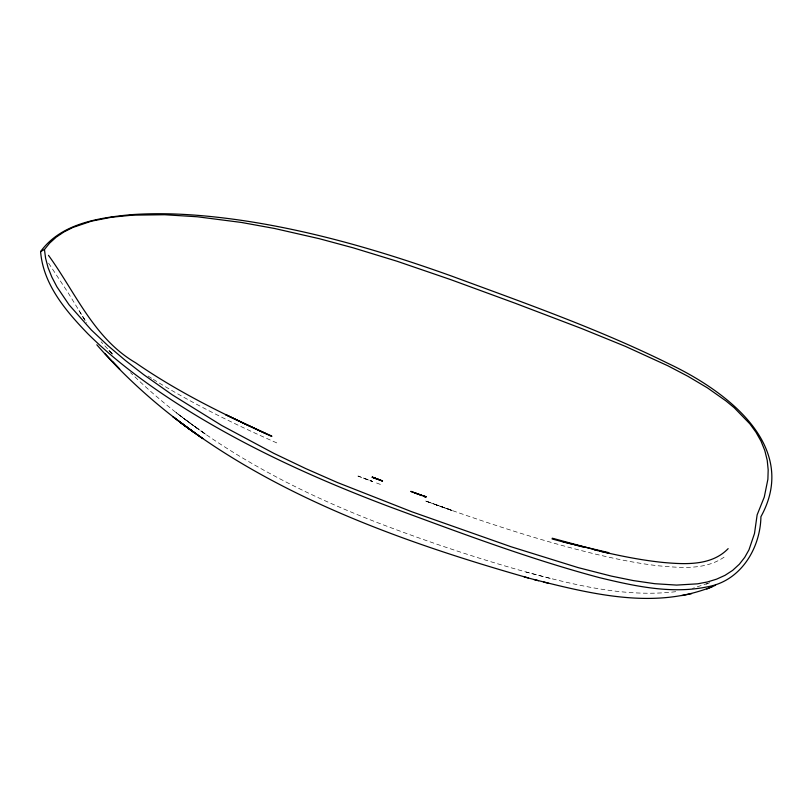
<?xml version="1.0" encoding="UTF-8"?>
<svg xmlns="http://www.w3.org/2000/svg" width="812" height="812" viewBox="0 0 812 812"><rect width="100%" height="100%" fill="white"/><g stroke="black" fill="none" stroke-linecap="round" stroke-linejoin="round"><path stroke-width="0.61" stroke-dasharray="4.06 3.04" d="M724.05 557.174C704.877 570.42 680.091 567.71 658.167 565.781C636.141 563.213 614.4 558.676 592.861 553.479C544.761 541.695 497.583 526.43 450.873 510.068M706.054 584.295L710.246 582.468L692.453 588.456M675.685 591.694C625.027 597.703 574.642 585.016 526.064 572.024C476.705 558.22 428.066 541.898 380.178 523.669C289.001 488.733 200.676 441.484 130.499 372.606M550.231 578.398L526.064 572.024M438.734 505.774L436.369 504.912L452.254 510.504L424.666 500.679L452.233 510.575L426.381 501.308M369.947 480.592L372.566 481.526L369.967 480.521M441.2 506.637L452.233 510.575M376.575 483.008L380.595 484.49M358.011 476.136L372.566 481.526L358.051 475.994M364.04 478.339L372.566 481.526M276.75 442.895C234.424 424.179 192.698 403.818 153.336 379.397M148.099 376.068L152.291 378.727M112.421 354.022L101.064 341.791M48.629 263.19L67.964 292.513L86.62 322.902M82.641 316.487L85.869 321.4M78.957 310.499L86.681 322.983M205.487 434.126L191.683 424.3L205.487 434.126M197.742 428.675L183.766 418.444L197.742 428.675M182.477 417.368L175.93 412.455L190.079 423.093L182.477 417.368M112.289 353.89L108.138 349.525L112.239 353.859"/><path stroke-width="1.22" d="M40.6 251.568C60.9 223.594 98.211 217.87 130.316 214.744C167.12 212.044 204.106 215.007 240.575 220.214C312.782 230.77 383.081 251.507 451.655 276.09C524.877 303.109 598.769 329.114 668.824 363.776C725.41 390.521 800.155 445.565 760.925 516.686C760.377 548.191 740.909 580.681 708.176 586.66C672.001 594.404 634.903 586.183 599.621 577.687C528.226 558.636 459.024 532.378 389.76 506.84C316.812 479.324 245.305 447.016 179.432 405.046C146.891 384.167 115.477 361.178 87.98 333.894C65.995 311.128 43.158 284.505 40.6 251.568L44.447 249.507L49.623 243.133L56.241 237.114L64.006 231.917L72.806 227.482L91.502 221.148L111.579 217.22L132.457 215.16L164.623 214.733L197.336 216.774L241.347 222.437L274.476 228.466L319.228 238.677L353.149 247.822L396.936 261.21L450.701 279.622L515.255 303.272L581.595 328.525L625.362 346.348L667.89 365.796L688.008 376.332L707.404 387.852L725.969 400.925L734.251 407.766L749.852 423.834L756.002 432.278L761.017 441.149L764.792 450.487L767.228 460.333L768.182 469.864L767.888 479.273L764.275 497.086L757.139 514.849L754.49 533.545L748.968 549.836L744.716 557.387L739.367 564.208L732.637 570.379L725.035 575.322L716.61 579.149L707.445 581.96L697.599 583.828L676.579 585.087L654.878 583.716L633.228 580.57L611.487 576.134L578.103 567.608L510.981 546.73L411.928 511.804L337.569 482.582L305.891 468.656L273.857 453.36L221.646 425.437L172.215 394.794L143.785 374.728L125.515 360.558L107.966 345.679L91.36 330.007L69.071 304.815L56.901 286.798L51.877 277.156L48.06 267.615L45.584 258.226L44.447 249.507M728.161 548.638C711.515 565.903 685.521 564.421 663.627 562.503C642.018 560.331 620.693 556.027 599.571 551.094M534.052 579.535C592.547 594.293 657.618 610.482 715.555 585.239M706.816 589.045L712.185 586.731M681.765 595.582L691.591 593.684M608.838 552.657L564.939 542.386M594.272 549.826L608.706 553.134M597.815 550.526L552.261 538.204M583.666 547.176L574.196 544.71M543.847 582.072L548.638 583.321M96.831 344.785C207.314 471.945 370.688 533.037 528.409 577.982M573.14 544.426L562.746 541.594M552.069 538.935L563.782 542.091M524.258 576.896L538.518 580.712M414.902 492.904L422.21 495.553L410.781 491.382L422.199 495.594M378.504 479.506L372.241 477.223L382.513 480.988L372.261 477.162L382.513 480.988M271.787 436.074C224.701 415.044 178.092 392.155 135.584 362.751C93.959 338.482 75.567 292.685 48.487 255.333M265.737 433.618L240.656 421.956M271.685 436.46L225.655 414.658L239.449 421.357M425.904 497.248L423.143 495.929L426.046 496.7L423.143 495.929L425.244 496.934M104.707 353.393L119.74 369.186L112.432 361.502M202.675 438.521L188.77 428.624L202.675 438.521M194.89 433.04L180.802 422.737L194.89 433.04M179.533 421.672L172.926 416.708L187.176 427.427L179.533 421.672"/></g></svg>
